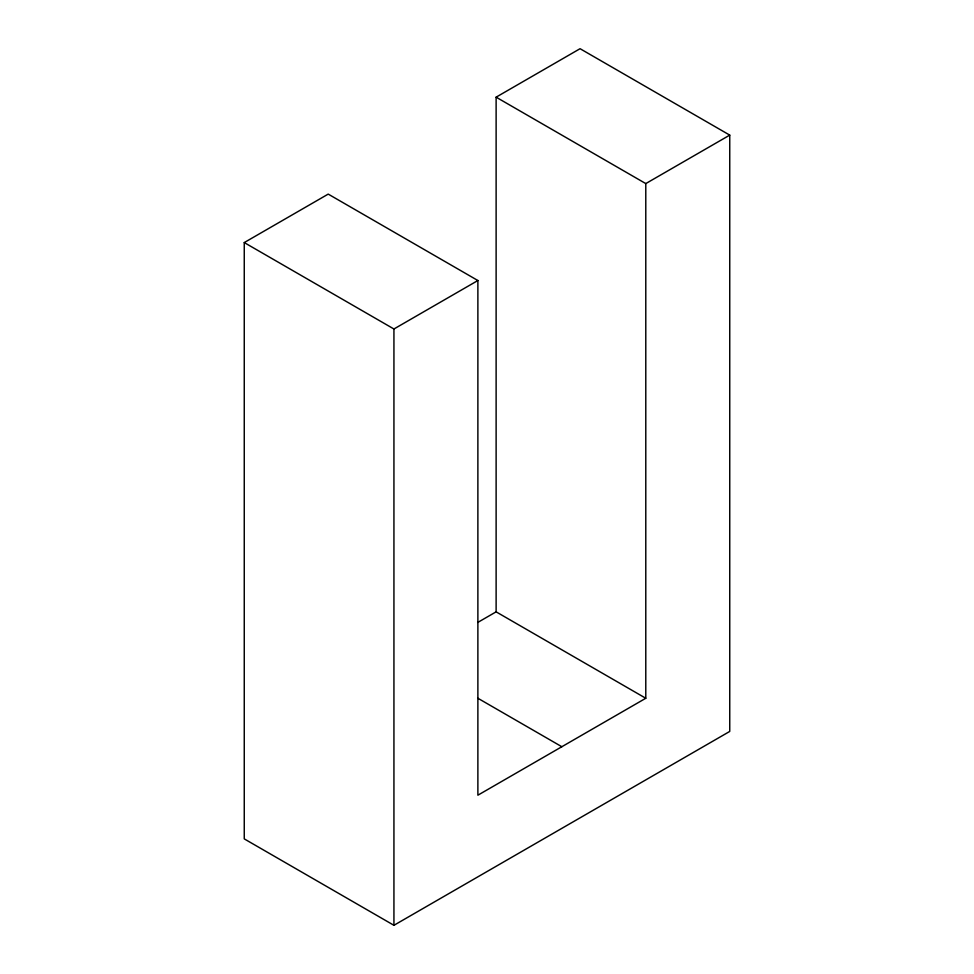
<?xml version="1.0" encoding="UTF-8"?>
<svg xmlns="http://www.w3.org/2000/svg" width="974" height="974" viewBox="0 0 974 974"><rect width="100%" height="100%" fill="white"/><g stroke="black" fill="none" stroke-linecap="round" stroke-linejoin="round"><path stroke-width="1.46" d="M496.119 97.169L580.066 48.7L729.745 135.118L729.745 731.425L393.934 925.3L244.255 838.882L244.255 242.575L328.214 194.106L477.881 280.524L477.881 795.198L645.786 698.261L645.786 183.587L496.119 97.169L496.119 611.842L645.786 698.261M244.255 242.575L393.934 328.993L477.881 280.524M645.786 183.587L729.745 135.118M477.747 622.447L496.119 611.842M477.808 698.212L561.84 746.729M393.934 328.993L393.934 925.3"/></g></svg>
